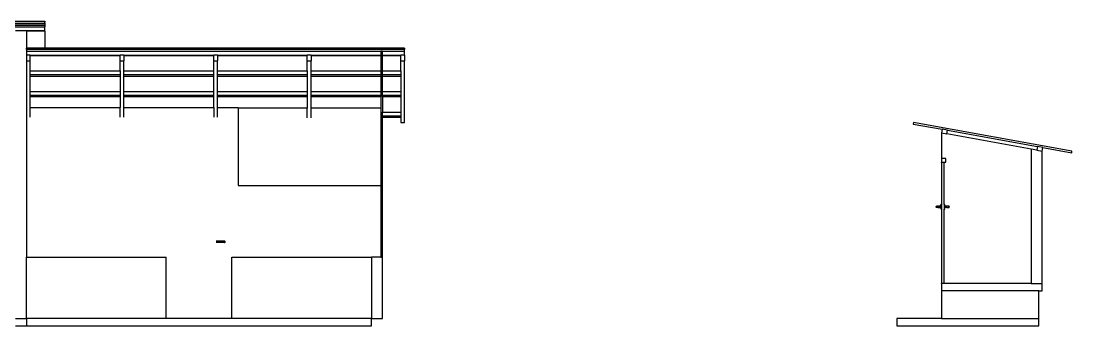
# Model space of a CAD drawing. Header units: metres. Extents: x -16.9 to 18.7, y -3.2 to 1.
# Drawn here: x 4.37 to 18.74, y -3.17 to 1 of the extents above; entities that cross this region are included whole.
import ezdxf

# ---------------------------------------------------------------- set-up
doc = ezdxf.new("R2010")
doc.units = ezdxf.units.M
doc.layers.add('SectionCutEdges', color=7, linetype='Continuous')

msp = doc.modelspace()

# ---------------------------------------------------------------- linework, layer by layer
for p, q in [((-15.99, 1.002), (4.69, 1.002)), ((-15.99, 0.972), (4.69, 0.972)), ((4.69, 0.864), (4.44, 0.864)), ((4.69, 1.001), (4.69, 1.002)), ((4.69, 0.998), (4.69, 1.001)), ((4.69, 0.998), (4.69, 0.994)), ((4.69, 0.994), (4.69, 0.988)), ((4.69, 0.98), (4.69, 0.988)), ((4.69, 0.972), (4.69, 0.98)), ((4.69, 0.972), (4.69, 0.963)), ((4.69, 0.864), (4.69, 0.869)), ((4.69, 0.864), (4.69, 0.631)), ((4.69, 0.631), (4.44, 0.631)), ((9.61, 0.631), (4.69, 0.631)), ((9.61, 0.631), (9.61, 0.611)), ((4.491, 0.532), (5.72, 0.532)), ((4.491, 0.319), (4.491, 0.459)), ((5.72, 0.319), (5.72, 0.459)), ((5.771, 0.532), (7, 0.532)), ((5.771, 0.319), (5.771, 0.459)), ((7, 0.319), (7, 0.459)), ((7.051, 0.532), (8.28, 0.532)), ((7.051, 0.319), (7.051, 0.459)), ((8.28, 0.319), (8.28, 0.459)), ((8.331, 0.532), (9.285, 0.532)), ((8.331, 0.319), (8.331, 0.459)), ((9.31, 0.532), (9.559, 0.532)), ((9.559, 0.319), (9.559, 0.459)), ((9.61, -0.387), (9.61, 0.459)), ((4.491, 0.319), (5.72, 0.319)), ((4.491, 0.27), (4.491, 0.319)), ((5.72, 0.319), (5.72, 0.27)), ((5.771, 0.319), (7, 0.319)), ((5.771, 0.27), (5.771, 0.319)), ((7, 0.27), (7, 0.319)), ((7.051, 0.319), (8.28, 0.319)), ((7.051, 0.27), (7.051, 0.319)), ((8.28, 0.319), (8.28, 0.27)), ((8.331, 0.319), (9.285, 0.319)), ((8.331, 0.27), (8.331, 0.319)), ((9.31, 0.319), (9.559, 0.319)), ((9.559, 0.319), (9.559, 0.27)), ((4.491, 0.27), (5.72, 0.27)), ((4.491, 0.25), (4.491, 0.27)), ((4.491, 0.25), (5.72, 0.25)), ((4.491, 0.037), (4.491, 0.25)), ((5.72, 0.27), (5.72, 0.25)), ((5.72, 0.25), (5.72, 0.037)), ((5.771, 0.27), (7, 0.27)), ((5.771, 0.25), (5.771, 0.27)), ((5.771, 0.25), (7, 0.25)), ((5.771, 0.037), (5.771, 0.25)), ((7, 0.25), (7, 0.27)), ((7, 0.037), (7, 0.25)), ((7.051, 0.27), (8.28, 0.27)), ((7.051, 0.25), (7.051, 0.27)), ((7.051, 0.25), (8.28, 0.25)), ((7.051, 0.037), (7.051, 0.25)), ((8.28, 0.27), (8.28, 0.25)), ((8.28, 0.25), (8.28, 0.037)), ((8.331, 0.27), (9.285, 0.27)), ((8.331, 0.25), (8.331, 0.27)), ((8.331, 0.25), (9.285, 0.25)), ((8.331, 0.037), (8.331, 0.25)), ((9.31, 0.27), (9.559, 0.27)), ((9.31, 0.25), (9.559, 0.25)), ((9.559, 0.27), (9.559, 0.25)), ((9.559, 0.25), (9.559, 0.037)), ((4.491, 0.037), (5.72, 0.037)), ((4.491, -0.012), (4.491, 0.037)), ((5.72, 0.037), (5.72, -0.012)), ((5.771, 0.037), (7, 0.037)), ((5.771, -0.012), (5.771, 0.037)), ((7, -0.012), (7, 0.037)), ((7.051, 0.037), (8.28, 0.037)), ((7.051, -0.012), (7.051, 0.037)), ((8.28, 0.037), (8.28, -0.012)), ((8.331, 0.037), (9.285, 0.037)), ((8.331, -0.012), (8.331, 0.037)), ((9.31, 0.037), (9.559, 0.037)), ((9.559, 0.037), (9.559, -0.012)), ((4.491, -0.012), (5.72, -0.012)), ((4.491, -0.031), (4.491, -0.012)), ((4.491, -0.031), (5.72, -0.031)), ((4.491, -0.182), (4.491, -0.031)), ((5.72, -0.012), (5.72, -0.031)), ((5.72, -0.031), (5.72, -0.182)), ((5.771, -0.012), (7, -0.012)), ((5.771, -0.031), (5.771, -0.012)), ((5.771, -0.031), (7, -0.031)), ((5.771, -0.182), (5.771, -0.031)), ((7, -0.031), (7, -0.012)), ((7, -0.182), (7, -0.031)), ((7.051, -0.012), (8.28, -0.012)), ((7.051, -0.031), (7.051, -0.012)), ((7.051, -0.031), (8.28, -0.031)), ((7.051, -0.182), (7.051, -0.031)), ((8.28, -0.012), (8.28, -0.031)), ((8.28, -0.031), (8.28, -0.188)), ((8.331, -0.012), (9.285, -0.012)), ((8.331, -0.031), (8.331, -0.012)), ((8.331, -0.031), (9.285, -0.031)), ((8.331, -0.188), (8.331, -0.031)), ((9.31, -0.012), (9.559, -0.012)), ((9.31, -0.031), (9.559, -0.031)), ((9.559, -0.012), (9.559, -0.031)), ((9.559, -0.031), (9.559, -0.244)), ((4.491, -0.182), (5.72, -0.182)), ((4.491, -0.313), (4.491, -0.182)), ((5.72, -0.313), (5.72, -0.182)), ((5.771, -0.182), (7, -0.182)), ((5.771, -0.313), (5.771, -0.182)), ((7, -0.182), (7, -0.313)), ((7.051, -0.182), (7.333, -0.182)), ((7.051, -0.313), (7.051, -0.182)), ((7.333, -0.188), (7.333, -0.182)), ((8.28, -0.188), (7.333, -0.188)), ((7.333, -0.188), (7.333, -1.248)), ((8.28, -0.32), (8.28, -0.188)), ((9.285, -0.188), (8.331, -0.188)), ((8.331, -0.32), (8.331, -0.188)), ((9.31, -0.244), (9.559, -0.244)), ((9.559, -0.244), (9.559, -0.294)), ((9.31, -0.294), (9.559, -0.294)), ((9.31, -0.313), (9.559, -0.313)), ((9.559, -0.294), (9.559, -0.313)), ((9.559, -0.313), (9.559, -0.387)), ((9.559, -0.387), (9.61, -0.387)), ((16.951, -0.528), (16.951, -0.878)), ((18.181, -0.751), (17.026, -0.542)), ((16.951, -0.931), (16.951, -0.928)), ((7.333, -1.248), (9.285, -1.248)), ((16.881, -1.538), (16.882, -1.533)), ((16.882, -1.544), (16.881, -1.538)), ((16.882, -1.533), (16.886, -1.529)), ((16.886, -1.547), (16.882, -1.544)), ((16.886, -1.529), (16.89, -1.528)), ((16.89, -1.549), (16.886, -1.547)), ((16.89, -1.528), (16.891, -1.528)), ((16.89, -1.528), (16.891, -1.528)), ((16.894, -1.547), (16.89, -1.549)), ((16.902, -1.549), (16.89, -1.549)), ((16.892, -1.528), (16.891, -1.528)), ((16.891, -1.528), (16.892, -1.529)), ((16.894, -1.528), (16.892, -1.528)), ((16.893, -1.529), (16.894, -1.529)), ((16.896, -1.528), (16.894, -1.528)), ((16.894, -1.529), (16.895, -1.53)), ((16.894, -1.529), (16.896, -1.529)), ((16.895, -1.547), (16.894, -1.547)), ((16.899, -1.528), (16.896, -1.528)), ((16.902, -1.528), (16.899, -1.528)), ((16.905, -1.528), (16.902, -1.528)), ((16.902, -1.528), (16.902, -1.528)), ((16.902, -1.549), (16.946, -1.549)), ((16.905, -1.528), (16.913, -1.528)), ((16.917, -1.528), (16.913, -1.528)), ((16.921, -1.528), (16.917, -1.528)), ((16.946, -1.528), (16.921, -1.528)), ((16.951, -1.506), (16.946, -1.506)), ((16.951, -1.571), (16.946, -1.571)), ((17.041, -1.528), (17.043, -1.528)), ((17.041, -1.549), (17.052, -1.549)), ((17.043, -1.528), (17.046, -1.528)), ((17.046, -1.528), (17.048, -1.528)), ((17.048, -1.528), (17.05, -1.528)), ((17.048, -1.547), (17.052, -1.549)), ((17.05, -1.529), (17.049, -1.529)), ((17.05, -1.528), (17.052, -1.528)), ((17.052, -1.528), (17.051, -1.528)), ((17.057, -1.529), (17.052, -1.528)), ((17.052, -1.549), (17.057, -1.547)), ((17.06, -1.533), (17.057, -1.529)), ((17.057, -1.547), (17.06, -1.544)), ((17.061, -1.538), (17.06, -1.533)), ((17.06, -1.544), (17.061, -1.538)), ((7.127, -2.008), (7.034, -2.008)), ((7.13, -2.008), (7.127, -2.008)), ((7.134, -2.008), (7.13, -2.008)), ((7.137, -2.008), (7.134, -2.008)), ((7.14, -2.008), (7.137, -2.008)), ((7.142, -2.008), (7.14, -2.008)), ((7.145, -2.008), (7.142, -2.008)), ((7.146, -2.01), (7.144, -2.013)), ((7.147, -2.008), (7.145, -2.008)), ((7.15, -2.008), (7.146, -2.009)), ((7.147, -2.008), (7.149, -2.008)), ((7.15, -2.008), (7.149, -2.008)), ((7.154, -2.009), (7.15, -2.008)), ((7.15, -2.008), (7.15, -2.008)), ((7.157, -2.013), (7.154, -2.009)), ((7.127, -2.029), (7.034, -2.029)), ((7.15, -2.029), (7.127, -2.029)), ((7.144, -2.024), (7.146, -2.026)), ((7.146, -2.027), (7.15, -2.029)), ((7.15, -2.029), (7.154, -2.027)), ((7.154, -2.027), (7.157, -2.024)), ((7.158, -2.018), (7.157, -2.013)), ((7.157, -2.024), (7.158, -2.018)), ((4.44, -2.228), (6.35, -2.228)), ((6.35, -3.068), (6.35, -2.228)), ((7.25, -3.068), (7.25, -2.228)), ((7.25, -2.228), (7.253, -2.228)), ((7.253, -2.228), (9.16, -2.228)), ((16.951, -2.588), (16.951, -2.582)), ((4.29, -3.168), (4.44, -3.168))]:
    msp.add_line(p, q)
at = {"layer": 'SectionCutEdges'}
for p, q in [((4.69, 0.963), (-15.99, 0.963)), ((-15.99, 0.943), (4.69, 0.943)), ((-15.99, 0.922), (4.69, 0.922)), ((4.44, 0.869), (4.29, 0.869)), ((4.44, 0.864), (4.44, 0.869)), ((4.69, 0.869), (4.44, 0.869)), ((4.44, 0.864), (4.44, 0.631)), ((4.69, 0.963), (4.69, 0.943)), ((4.69, 0.943), (4.69, 0.922)), ((4.69, 0.869), (4.69, 0.922)), ((4.44, 0.611), (4.44, 0.631)), ((9.61, 0.611), (4.44, 0.611)), ((4.44, 0.611), (4.44, 0.59)), ((4.44, 0.59), (4.44, 0.537)), ((4.44, 0.59), (9.285, 0.59)), ((9.31, 0.59), (9.285, 0.59)), ((9.285, 0.59), (9.285, 0.537)), ((9.31, 0.59), (9.61, 0.59)), ((9.31, 0.537), (9.31, 0.59)), ((9.61, 0.59), (9.61, 0.611)), ((9.61, 0.537), (9.61, 0.59)), ((4.491, 0.537), (4.44, 0.537)), ((4.44, 0.537), (4.44, 0.459)), ((4.44, 0.459), (4.491, 0.459)), ((4.44, 0.459), (4.44, -2.228)), ((4.491, 0.532), (4.491, 0.537)), ((4.491, 0.537), (5.72, 0.537)), ((4.491, 0.459), (4.491, 0.532)), ((5.771, 0.537), (5.72, 0.537)), ((5.72, 0.537), (5.72, 0.532)), ((5.72, 0.459), (5.72, 0.532)), ((5.72, 0.459), (5.771, 0.459)), ((5.771, 0.532), (5.771, 0.537)), ((5.771, 0.537), (7, 0.537)), ((5.771, 0.532), (5.771, 0.459)), ((7.051, 0.537), (7, 0.537)), ((7, 0.537), (7, 0.532)), ((7, 0.459), (7, 0.532)), ((7, 0.459), (7.051, 0.459)), ((7.051, 0.532), (7.051, 0.537)), ((7.051, 0.537), (8.28, 0.537)), ((7.051, 0.532), (7.051, 0.459)), ((8.331, 0.537), (8.28, 0.537)), ((8.28, 0.537), (8.28, 0.532)), ((8.28, 0.459), (8.28, 0.532)), ((8.28, 0.459), (8.331, 0.459)), ((8.331, 0.532), (8.331, 0.537)), ((8.331, 0.537), (9.285, 0.537)), ((8.331, 0.532), (8.331, 0.459)), ((9.285, 0.537), (9.31, 0.537)), ((9.285, 0.537), (9.285, 0.532)), ((9.285, 0.532), (9.285, 0.319)), ((9.31, 0.537), (9.559, 0.537)), ((9.31, 0.532), (9.31, 0.537)), ((9.31, 0.319), (9.31, 0.532)), ((9.61, 0.537), (9.559, 0.537)), ((9.559, 0.537), (9.559, 0.532)), ((9.559, 0.459), (9.559, 0.532)), ((9.559, 0.459), (9.61, 0.459)), ((9.61, 0.537), (9.61, 0.459)), ((9.285, 0.319), (9.285, 0.27)), ((9.31, 0.315), (9.31, 0.319)), ((9.31, 0.27), (9.31, 0.315)), ((9.285, 0.27), (9.285, 0.25)), ((9.285, 0.25), (9.285, 0.037)), ((9.31, 0.25), (9.31, 0.27)), ((9.31, 0.037), (9.31, 0.25)), ((9.285, 0.037), (9.285, -0.012)), ((9.31, 0.035), (9.31, 0.037)), ((9.31, -0.012), (9.31, 0.035)), ((9.285, -0.012), (9.285, -0.031)), ((9.285, -0.031), (9.285, -0.188)), ((9.31, -0.031), (9.31, -0.012)), ((9.31, -0.031), (9.31, -0.244)), ((9.285, -0.188), (9.285, -1.248)), ((9.31, -0.294), (9.31, -0.244)), ((9.31, -0.313), (9.31, -0.294)), ((9.31, -2.228), (9.31, -0.313)), ((16.57, -0.387), (16.567, -0.407)), ((16.567, -0.407), (16.96, -0.478)), ((18.737, -0.78), (16.57, -0.387)), ((16.96, -0.478), (16.951, -0.528)), ((16.951, -0.528), (17.026, -0.542)), ((17.035, -0.492), (16.96, -0.478)), ((17.026, -0.542), (17.035, -0.492)), ((17.035, -0.492), (18.265, -0.715)), ((18.265, -0.715), (18.256, -0.765)), ((18.34, -0.728), (18.265, -0.715)), ((18.181, -0.751), (18.181, -2.588)), ((18.256, -0.765), (18.181, -0.751)), ((18.256, -0.765), (18.331, -0.778)), ((18.331, -0.778), (18.34, -0.728)), ((18.331, -2.588), (18.331, -0.778)), ((18.34, -0.728), (18.734, -0.8)), ((18.734, -0.8), (18.737, -0.78)), ((16.951, -0.878), (16.951, -0.928)), ((17.011, -0.878), (16.951, -0.878)), ((16.951, -0.928), (17.011, -0.928)), ((16.991, -0.931), (16.951, -0.931)), ((16.951, -0.931), (16.951, -1.506)), ((16.991, -1.507), (16.991, -0.931)), ((17.011, -0.928), (17.011, -0.878)), ((9.285, -1.248), (9.285, -2.228)), ((16.889, -1.537), (16.891, -1.533)), ((16.889, -1.537), (16.889, -1.538)), ((16.889, -1.538), (16.889, -1.539)), ((16.889, -1.539), (16.891, -1.544)), ((16.891, -1.533), (16.895, -1.53)), ((16.895, -1.547), (16.891, -1.544)), ((16.895, -1.53), (16.897, -1.529)), ((16.897, -1.548), (16.895, -1.547)), ((16.895, -1.547), (16.895, -1.547)), ((16.895, -1.547), (16.895, -1.547)), ((16.897, -1.529), (16.9, -1.528)), ((16.902, -1.549), (16.897, -1.548)), ((16.9, -1.528), (16.902, -1.528)), ((16.902, -1.528), (16.902, -1.528)), ((16.902, -1.528), (16.907, -1.529)), ((16.907, -1.548), (16.902, -1.549)), ((16.902, -1.549), (16.902, -1.549)), ((16.907, -1.529), (16.91, -1.529)), ((16.91, -1.547), (16.907, -1.548)), ((16.91, -1.529), (16.911, -1.53)), ((16.91, -1.547), (16.911, -1.547)), ((16.911, -1.53), (16.914, -1.531)), ((16.914, -1.546), (16.911, -1.547)), ((16.911, -1.547), (16.911, -1.547)), ((16.914, -1.531), (16.917, -1.532)), ((16.917, -1.545), (16.914, -1.546)), ((16.917, -1.532), (16.921, -1.532)), ((16.921, -1.545), (16.917, -1.545)), ((16.921, -1.532), (16.946, -1.532)), ((16.946, -1.545), (16.921, -1.545)), ((16.946, -1.507), (16.951, -1.507)), ((16.946, -1.528), (16.946, -1.507)), ((16.946, -1.528), (16.946, -1.529)), ((16.946, -1.532), (16.946, -1.529)), ((16.946, -1.532), (16.951, -1.532)), ((16.946, -1.545), (16.946, -1.532)), ((16.951, -1.545), (16.946, -1.545)), ((16.946, -1.545), (16.946, -1.547)), ((16.946, -1.547), (16.946, -1.549)), ((16.946, -1.549), (16.946, -1.57)), ((16.951, -1.57), (16.946, -1.57)), ((16.951, -1.506), (16.951, -1.507)), ((16.951, -1.507), (16.951, -1.532)), ((16.951, -1.532), (16.951, -1.545)), ((16.951, -1.545), (16.951, -1.57)), ((16.951, -1.57), (16.951, -1.571)), ((16.951, -1.571), (16.951, -2.582)), ((16.997, -1.507), (16.991, -1.507)), ((16.991, -1.507), (16.991, -1.532)), ((16.991, -1.532), (16.991, -1.545)), ((16.997, -1.532), (16.991, -1.532)), ((16.991, -1.545), (16.997, -1.545)), ((16.991, -1.545), (16.991, -1.57)), ((16.991, -1.57), (16.997, -1.57)), ((16.991, -2.582), (16.991, -1.57)), ((16.997, -1.532), (16.997, -1.507)), ((17.011, -1.532), (16.997, -1.532)), ((16.997, -1.545), (16.997, -1.532)), ((16.997, -1.57), (16.997, -1.545)), ((16.997, -1.545), (17.011, -1.545)), ((17.021, -1.532), (17.011, -1.532)), ((17.011, -1.545), (17.021, -1.545)), ((17.025, -1.532), (17.021, -1.532)), ((17.021, -1.545), (17.025, -1.545)), ((17.028, -1.531), (17.025, -1.532)), ((17.025, -1.545), (17.028, -1.546)), ((17.032, -1.53), (17.028, -1.531)), ((17.028, -1.546), (17.032, -1.547)), ((17.035, -1.529), (17.032, -1.529)), ((17.032, -1.529), (17.032, -1.53)), ((17.032, -1.547), (17.032, -1.547)), ((17.032, -1.547), (17.035, -1.548)), ((17.04, -1.528), (17.035, -1.529)), ((17.035, -1.548), (17.04, -1.549)), ((17.041, -1.528), (17.04, -1.528)), ((17.04, -1.549), (17.041, -1.549)), ((17.042, -1.528), (17.041, -1.528)), ((17.041, -1.549), (17.046, -1.548)), ((17.044, -1.529), (17.042, -1.528)), ((17.045, -1.529), (17.044, -1.529)), ((17.045, -1.529), (17.045, -1.529)), ((17.046, -1.529), (17.045, -1.529)), ((17.047, -1.529), (17.046, -1.529)), ((17.046, -1.548), (17.047, -1.547)), ((17.052, -1.533), (17.047, -1.529)), ((17.047, -1.547), (17.052, -1.544)), ((17.053, -1.537), (17.052, -1.533)), ((17.053, -1.539), (17.052, -1.544)), ((17.053, -1.537), (17.053, -1.538)), ((17.053, -1.538), (17.053, -1.539)), ((4.44, -3.068), (4.44, -2.228)), ((9.16, -2.228), (9.16, -3.068)), ((9.285, -2.228), (9.16, -2.228)), ((9.285, -2.228), (9.31, -2.228)), ((9.31, -3.068), (9.31, -2.228)), ((16.951, -2.582), (16.991, -2.582)), ((16.951, -2.588), (16.951, -2.688)), ((17.011, -2.588), (16.951, -2.588)), ((16.951, -2.688), (16.951, -3.068)), ((18.286, -2.688), (16.951, -2.688)), ((18.181, -2.588), (17.011, -2.588)), ((18.181, -2.588), (18.331, -2.588)), ((18.286, -2.688), (18.331, -2.688)), ((18.286, -3.068), (18.286, -2.688)), ((18.331, -2.688), (18.331, -2.588)), ((4.29, -3.068), (4.44, -3.068)), ((4.44, -3.068), (4.44, -3.168)), ((6.35, -3.068), (4.44, -3.068)), ((6.4, -3.068), (6.35, -3.068)), ((7.203, -3.068), (6.4, -3.068)), ((7.25, -3.068), (7.203, -3.068)), ((9.16, -3.068), (7.25, -3.068)), ((9.16, -3.068), (9.31, -3.068)), ((9.16, -3.168), (9.16, -3.068)), ((16.341, -3.068), (16.341, -3.168)), ((16.951, -3.068), (16.341, -3.068)), ((16.951, -3.068), (18.286, -3.068)), ((18.286, -3.168), (18.286, -3.068)), ((4.44, -3.168), (9.16, -3.168)), ((16.341, -3.168), (18.286, -3.168))]:
    msp.add_line(p, q, dxfattribs=at)

doc.saveas('drawing.dxf')
